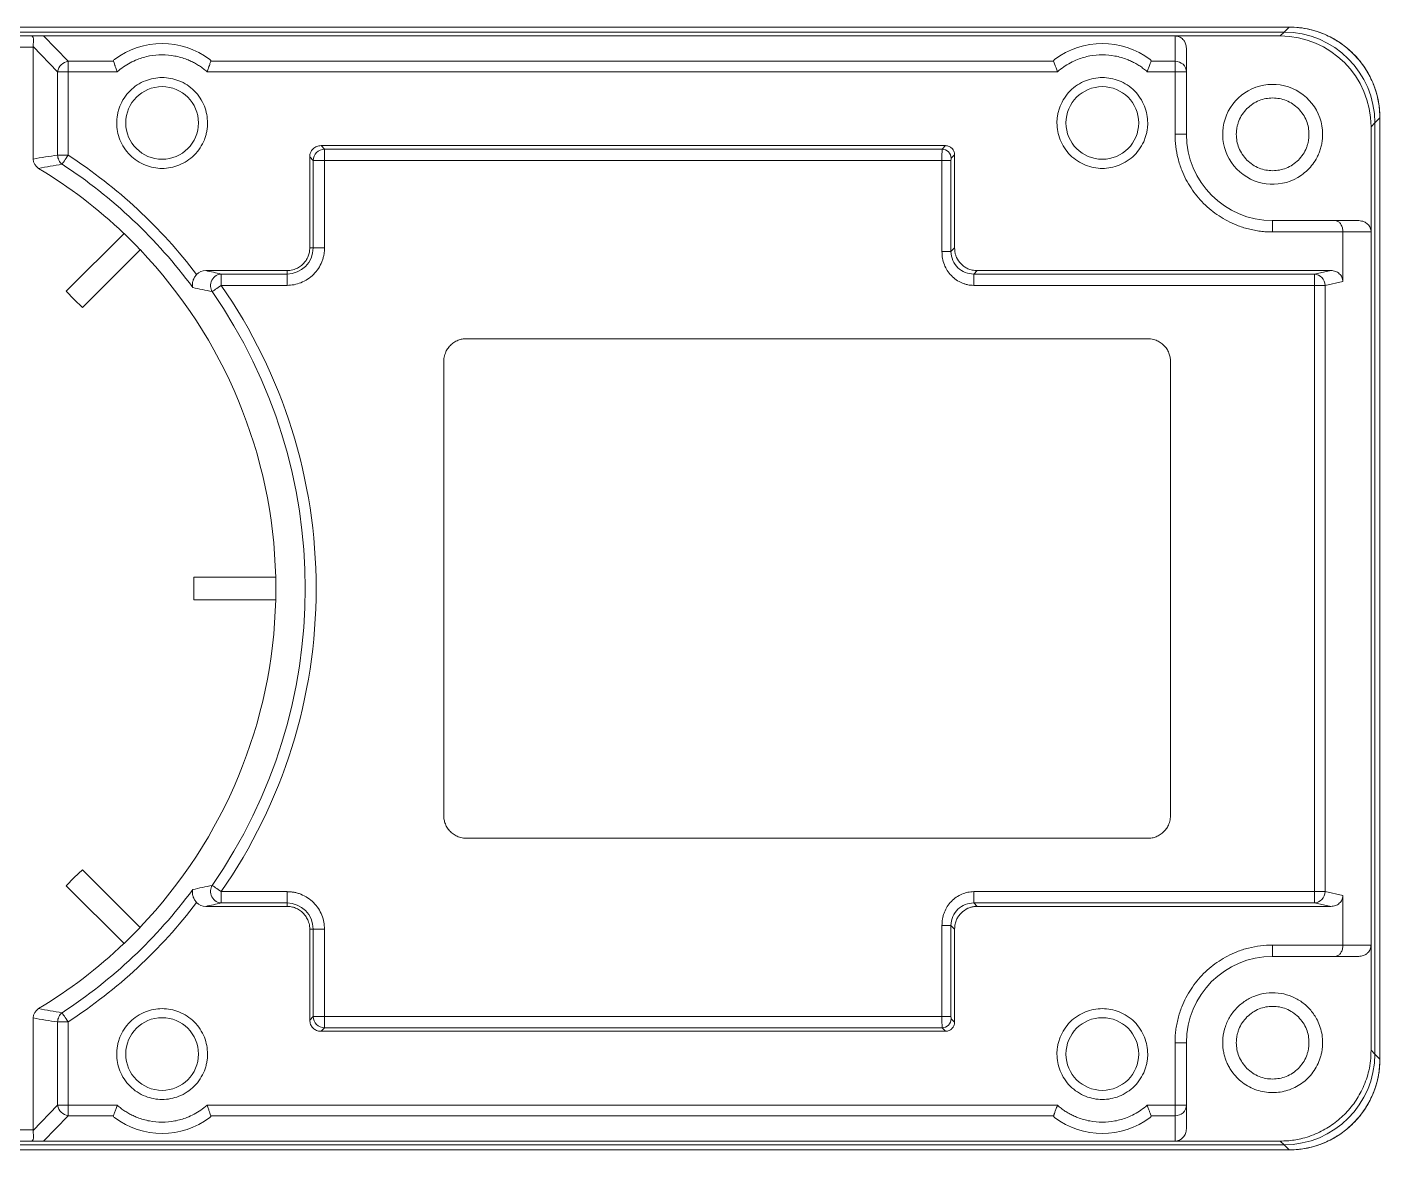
# Model space of a CAD drawing. Header units: millimetres. Extents: x 0 to 297, y 0 to 210.
# Drawn here: x 91.3 to 121.09, y 112.29 to 137.01 of the extents above; entities that cross this region are included whole.
import ezdxf

# ---------------------------------------------------------------- set-up
doc = ezdxf.new("R2010")
doc.units = ezdxf.units.MM

msp = doc.modelspace()

# ---------------------------------------------------------------- linework, layer by layer
at = {"color": 7, "linetype": 'Continuous', "lineweight": 15}
for p, q in [((119.088, 137.014), (79.358, 137.014)), ((118.976, 136.903), (119.088, 137.014)), ((118.977, 136.903), (79.405, 136.903)), ((91.378, 136.822), (79.438, 136.822)), ((92.207, 136.262), (91.668, 136.819)), ((91.668, 136.819), (116.578, 136.819)), ((116.576, 136.262), (116.578, 136.819)), ((116.578, 136.819), (118.893, 136.819)), ((118.893, 136.819), (118.977, 136.903)), ((91.438, 136.572), (86.226, 136.572)), ((91.975, 136.031), (91.438, 136.587)), ((91.438, 134.108), (91.438, 136.572)), ((116.826, 136.031), (116.826, 136.548)), ((92.207, 136.262), (93.204, 136.262)), ((95.348, 136.262), (113.904, 136.262)), ((116.048, 136.262), (116.576, 136.262)), ((116.576, 136.031), (116.576, 136.17)), ((92.207, 136.031), (91.975, 136.031)), ((91.975, 134.196), (91.975, 136.031)), ((92.207, 134.196), (92.207, 136.031)), ((93.288, 136.031), (92.207, 136.031)), ((113.988, 136.031), (95.265, 136.031)), ((116.576, 136.031), (115.965, 136.031)), ((116.576, 134.653), (116.576, 136.031)), ((116.826, 134.653), (116.826, 136.031)), ((120.976, 134.903), (121.088, 135.014)), ((121.088, 114.291), (121.088, 135.014)), ((116.576, 134.653), (116.826, 134.653)), ((120.893, 134.819), (120.976, 134.903)), ((120.893, 132.505), (120.893, 134.819)), ((120.976, 134.903), (120.976, 114.403)), ((97.852, 134.326), (97.775, 134.403)), ((97.775, 134.403), (111.525, 134.403)), ((111.525, 134.403), (111.449, 134.326)), ((91.975, 134.196), (92.207, 134.196)), ((97.526, 134.154), (97.603, 134.077)), ((97.526, 132.153), (97.526, 134.154)), ((97.603, 134.077), (97.603, 132.153)), ((111.449, 134.326), (97.852, 134.326)), ((111.445, 134.077), (97.852, 134.077)), ((97.852, 134.077), (97.852, 132.153)), ((111.644, 134.077), (111.445, 134.077)), ((111.445, 132.071), (111.445, 134.077)), ((111.644, 132.071), (111.644, 134.077)), ((111.648, 134.127), (111.724, 134.203)), ((111.724, 134.203), (111.724, 132.151)), ((120.105, 132.753), (118.726, 132.753)), ((118.726, 132.503), (118.726, 132.753)), ((120.622, 132.753), (120.105, 132.753)), ((92.167, 131.197), (93.437, 132.467)), ((120.272, 132.503), (118.726, 132.503)), ((120.893, 132.505), (120.272, 132.503)), ((120.272, 132.503), (120.272, 131.41)), ((120.893, 132.505), (120.893, 116.801)), ((93.79, 132.113), (92.52, 130.843)), ((97.603, 132.153), (97.526, 132.153)), ((97.852, 132.153), (97.603, 132.153)), ((111.445, 132.071), (111.644, 132.071)), ((111.644, 132.071), (111.724, 132.151)), ((95.235, 131.653), (97.026, 131.653)), ((95.576, 131.576), (95.576, 131.496)), ((97.026, 131.576), (95.576, 131.576)), ((97.026, 131.576), (97.026, 131.653)), ((97.026, 131.327), (97.026, 131.576)), ((112.223, 131.653), (112.146, 131.576)), ((119.649, 131.576), (112.146, 131.576)), ((112.223, 131.653), (120.01, 131.653)), ((120.01, 131.653), (119.649, 131.576)), ((119.649, 131.327), (119.649, 131.496)), ((119.88, 131.327), (120.272, 131.41)), ((92.34, 131.017), (92.167, 131.197)), ((97.026, 131.327), (95.576, 131.327)), ((119.649, 131.327), (112.146, 131.327)), ((119.649, 117.978), (119.649, 131.327)), ((119.88, 117.978), (119.88, 131.327)), ((92.52, 130.843), (92.34, 131.017)), ((100.976, 130.153), (115.976, 130.153)), ((100.476, 119.653), (100.476, 129.653)), ((116.476, 129.653), (116.476, 119.653)), ((94.976, 124.903), (96.777, 124.903)), ((94.976, 124.403), (94.976, 124.903)), ((96.777, 124.403), (94.976, 124.403)), ((115.976, 119.153), (100.976, 119.153)), ((92.167, 118.109), (92.34, 118.289)), ((92.34, 118.289), (92.52, 118.462)), ((92.52, 118.462), (93.79, 117.192)), ((93.437, 116.839), (92.167, 118.109)), ((95.576, 117.978), (97.026, 117.978)), ((95.576, 117.978), (95.576, 117.809)), ((97.026, 117.978), (97.026, 117.729)), ((112.146, 117.978), (112.146, 117.729)), ((112.146, 117.978), (119.649, 117.978)), ((120.272, 117.895), (119.88, 117.978)), ((95.576, 117.729), (97.026, 117.729)), ((97.026, 117.729), (97.026, 117.653)), ((112.146, 117.729), (119.649, 117.729)), ((112.146, 117.729), (112.223, 117.653)), ((119.649, 117.729), (119.649, 117.809)), ((119.649, 117.729), (120.01, 117.653)), ((120.272, 117.895), (120.272, 116.803)), ((97.026, 117.653), (95.235, 117.653)), ((120.01, 117.653), (112.223, 117.653)), ((97.526, 115.152), (97.526, 117.153)), ((97.603, 117.153), (97.526, 117.153)), ((97.852, 117.153), (97.603, 117.153)), ((97.603, 117.153), (97.603, 115.228)), ((97.852, 117.153), (97.852, 115.228)), ((111.445, 115.228), (111.445, 117.235)), ((111.644, 115.228), (111.644, 117.235)), ((111.724, 117.155), (111.644, 117.235)), ((111.724, 117.155), (111.724, 115.102)), ((118.726, 116.803), (120.272, 116.803)), ((118.726, 116.803), (118.726, 116.553)), ((120.272, 116.803), (120.893, 116.801)), ((120.893, 114.486), (120.893, 116.801)), ((118.726, 116.553), (120.105, 116.553)), ((120.105, 116.553), (120.622, 116.553)), ((91.438, 112.733), (91.438, 115.197)), ((92.207, 115.11), (91.975, 115.11)), ((91.975, 113.275), (91.975, 115.11)), ((92.207, 113.275), (92.207, 115.11)), ((97.603, 115.228), (97.526, 115.152)), ((97.775, 114.903), (97.852, 114.979)), ((97.852, 115.228), (111.445, 115.228)), ((97.852, 114.979), (111.449, 114.979)), ((111.445, 115.228), (111.644, 115.228)), ((111.449, 114.979), (111.525, 114.903)), ((111.724, 115.102), (111.648, 115.178)), ((111.525, 114.903), (97.775, 114.903)), ((116.576, 113.275), (116.576, 114.653)), ((116.576, 114.653), (116.826, 114.653)), ((116.826, 113.275), (116.826, 114.653)), ((120.976, 114.403), (120.893, 114.486)), ((120.976, 114.403), (121.088, 114.291)), ((91.438, 112.718), (91.975, 113.275)), ((91.975, 113.275), (92.207, 113.275)), ((92.207, 113.275), (93.288, 113.275)), ((95.265, 113.275), (113.988, 113.275)), ((115.965, 113.275), (116.576, 113.275)), ((116.826, 112.757), (116.826, 113.275)), ((92.207, 113.044), (91.668, 112.486)), ((93.204, 113.044), (92.207, 113.044)), ((113.904, 113.044), (95.348, 113.044)), ((116.576, 113.044), (116.048, 113.044)), ((116.576, 113.044), (116.576, 113.136)), ((116.578, 112.486), (116.576, 113.044)), ((86.226, 112.733), (91.438, 112.733)), ((79.405, 112.403), (118.977, 112.403)), ((79.438, 112.483), (91.378, 112.483)), ((116.578, 112.486), (91.668, 112.486)), ((118.893, 112.486), (116.578, 112.486)), ((118.977, 112.403), (118.893, 112.486)), ((119.088, 112.291), (118.976, 112.403)), ((79.358, 112.291), (119.088, 112.291))]:
    msp.add_line(p, q, dxfattribs=at)
at = {"color": 7, "linetype": 'Continuous', "lineweight": 15, "flags": 128}
for points in [[(92.207, 134.196), (92.185, 134.162), (92.163, 134.129), (92.143, 134.097), (92.124, 134.068), (92.107, 134.043), (92.093, 134.022), (92.083, 134.005), (92.075, 133.994)], [(95.576, 131.327), (95.542, 131.304), (95.51, 131.282), (95.479, 131.26), (95.451, 131.241), (95.426, 131.223), (95.405, 131.209), (95.389, 131.197), (95.377, 131.19)], [(95.377, 118.116), (95.389, 118.108), (95.405, 118.097), (95.426, 118.082), (95.451, 118.065), (95.479, 118.045), (95.51, 118.024), (95.542, 118.001), (95.576, 117.978)], [(92.075, 115.312), (92.083, 115.3), (92.093, 115.284), (92.107, 115.262), (92.124, 115.237), (92.143, 115.208), (92.163, 115.177), (92.185, 115.144), (92.207, 115.11)]]:
    msp.add_lwpolyline(points, dxfattribs=at)
at = {"color": 7, "linetype": 'Continuous', "lineweight": 15}
for centre in [(94.276, 134.903), (114.976, 134.903), (94.276, 114.403), (114.976, 114.403)]:
    msp.add_circle(centre, 0.8, dxfattribs=at)
for centre, radius, start, end in [((94.276, 134.903), 1.75, 53.0633, 126.9367), ((114.976, 134.903), 1.75, 53.0633, 126.9367), ((92.244, 135.989), 0.272, 134.4036, 171.205), ((92.248, 135.991), 0.274, 98.6712, 135.2665), ((118.726, 134.653), 1.1, 0, 305.2239), ((118.726, 134.653), 1.9, 180, 270), ((92.23, 134.194), 0.253, 206.1453, 232.3177), ((111.447, 134.125), 0.201, 0.5085, 89.4916), ((85.976, 124.653), 10.803, 46.326, 58.9009), ((85.976, 124.653), 11.156, 36.4479, 56.8594), ((85.976, 124.653), 10.803, 1.326, 43.674), ((97.026, 132.153), 0.576, 270, 0), ((85.976, 124.653), 11.45, 325.1881, 34.8119), ((85.976, 124.653), 10.803, 316.326, 358.674), ((85.976, 124.653), 11.156, 303.1406, 323.5521), ((97.026, 117.153), 0.576, 0, 90), ((85.976, 124.653), 10.803, 301.0991, 313.674), ((118.726, 114.653), 1.9, 90, 180), ((92.23, 115.112), 0.253, 127.6823, 153.8547), ((92.243, 115.104), 0.268, 153.7207, 178.8603), ((111.447, 115.18), 0.201, 270.5084, 359.4915), ((92.244, 113.316), 0.272, 188.795, 225.5964), ((92.248, 113.315), 0.274, 224.7335, 261.3288), ((94.276, 114.403), 1.75, 233.0633, 306.9367), ((114.976, 114.403), 1.75, 233.0633, 306.9367)]:
    msp.add_arc(centre, radius, start, end, dxfattribs=at)
for centre, major_axis, ratio, start_param, end_param in [((119.088, 135.014), (1.414, 1.414), 0.999924, 5.497825, 7.068545), ((91.437, 136.828), (0.354, -0.006), 0.020132, 4.54727, 5.425823), ((118.892, 134.819), (1.414, 1.414), 0.999805, 5.497885, 7.068486), ((118.976, 134.903), (1.414, 1.414), 0.999805, 5.497885, 7.068486), ((91.338, 136.572), (0, 0.25), 0.4, 4.712389, 4.770945), ((118.976, 114.403), (-1.414, 1.414), 0.999805, 2.356292, 3.926893), ((119.088, 114.291), (1.414, -1.414), 0.999924, 5.497825, 7.068545), ((91.338, 112.733), (0, 0.25), 0.4, 4.653833, 4.712389), ((91.437, 112.477), (0.354, 0.006), 0.020132, 0.85733, 1.735915)]:
    msp.add_ellipse(centre, major_axis=major_axis, ratio=ratio, start_param=start_param, end_param=end_param, dxfattribs=at)
for points, knots in [([(91.378, 136.822), (91.396, 136.822), (91.413, 136.817), (91.438, 136.797), (91.445, 136.78), (91.449, 136.715), (91.436, 136.652), (91.438, 136.587)], [0, 0, 0, 0, 0.25, 0.25, 0.5, 0.5, 1, 1, 1, 1]), ([(116.826, 136.548), (116.825, 136.566), (116.824, 136.6), (116.81, 136.647), (116.793, 136.686), (116.773, 136.717), (116.737, 136.76), (116.674, 136.807), (116.609, 136.815), (116.578, 136.819)], [0, 0, 0, 0, 0.13235, 0.250904, 0.355683, 0.446718, 0.524063, 0.771622, 1, 1, 1, 1]), ([(121.086, 135.013), (121.085, 135.065), (121.083, 135.167), (121.066, 135.317), (121.036, 135.479), (120.986, 135.653), (120.892, 135.888), (120.74, 136.157), (120.508, 136.435), (120.23, 136.666), (119.962, 136.818), (119.727, 136.913), (119.529, 136.969), (119.315, 137.006), (119.164, 137.01), (119.087, 137.013)], [0, 0, 0, 0, 0.049444, 0.09758, 0.144682, 0.206455, 0.270169, 0.385967, 0.500021, 0.61391, 0.729873, 0.793429, 0.85536, 0.926277, 1, 1, 1, 1]), ([(92.207, 136.031), (92.207, 136.045), (92.207, 136.071), (92.207, 136.108), (92.207, 136.141), (92.207, 136.182), (92.206, 136.228), (92.207, 136.251), (92.207, 136.262)], [0, 0, 0, 0, 0.140758, 0.270319, 0.389651, 0.500664, 0.750416, 1, 1, 1, 1]), ([(93.225, 136.301), (93.217, 136.295), (93.203, 136.282), (93.204, 136.268), (93.204, 136.262)], [0, 0, 0, 0, 0.524526, 1, 1, 1, 1]), ([(93.288, 136.031), (93.282, 136.046), (93.272, 136.073), (93.258, 136.112), (93.246, 136.144), (93.232, 136.184), (93.216, 136.229), (93.208, 136.251), (93.204, 136.262)], [0, 0, 0, 0, 0.152562, 0.289539, 0.410953, 0.516845, 0.767946, 1, 1, 1, 1]), ([(95.265, 136.031), (95.238, 136.053), (95.185, 136.098), (95.1, 136.158), (95.011, 136.212), (94.918, 136.26), (94.769, 136.324), (94.555, 136.386), (94.277, 136.411), (93.998, 136.386), (93.762, 136.318), (93.572, 136.231), (93.422, 136.141), (93.333, 136.068), (93.288, 136.031)], [0, 0, 0, 0, 0.048558, 0.096783, 0.14491, 0.193176, 0.241815, 0.370804, 0.500041, 0.62903, 0.758267, 0.838972, 0.919183, 1, 1, 1, 1]), ([(95.348, 136.262), (95.346, 136.255), (95.341, 136.241), (95.33, 136.211), (95.315, 136.168), (95.293, 136.108), (95.275, 136.059), (95.265, 136.031)], [0, 0, 0, 0, 0.152993, 0.314287, 0.484311, 0.711211, 1, 1, 1, 1]), ([(95.348, 136.262), (95.349, 136.266), (95.35, 136.275), (95.343, 136.288), (95.333, 136.297), (95.328, 136.301)], [0, 0, 0, 0, 0.313099, 0.643642, 1, 1, 1, 1]), ([(113.925, 136.301), (113.917, 136.295), (113.903, 136.282), (113.904, 136.268), (113.904, 136.262)], [0, 0, 0, 0, 0.524526, 1, 1, 1, 1]), ([(113.988, 136.031), (113.982, 136.046), (113.972, 136.073), (113.958, 136.112), (113.946, 136.144), (113.932, 136.184), (113.916, 136.229), (113.908, 136.251), (113.904, 136.262)], [0, 0, 0, 0, 0.152562, 0.289539, 0.410953, 0.516845, 0.767946, 1, 1, 1, 1]), ([(115.965, 136.031), (115.938, 136.053), (115.885, 136.098), (115.8, 136.158), (115.711, 136.212), (115.618, 136.26), (115.469, 136.324), (115.255, 136.386), (114.977, 136.411), (114.698, 136.386), (114.462, 136.318), (114.272, 136.231), (114.122, 136.141), (114.033, 136.068), (113.988, 136.031)], [0, 0, 0, 0, 0.048558, 0.096783, 0.14491, 0.193176, 0.241815, 0.370804, 0.500041, 0.62903, 0.758267, 0.838972, 0.919183, 1, 1, 1, 1]), ([(116.048, 136.262), (116.046, 136.255), (116.041, 136.241), (116.03, 136.211), (116.015, 136.168), (115.993, 136.108), (115.975, 136.059), (115.965, 136.031)], [0, 0, 0, 0, 0.152955, 0.314153, 0.484022, 0.710988, 1, 1, 1, 1]), ([(116.048, 136.262), (116.049, 136.266), (116.05, 136.275), (116.043, 136.288), (116.033, 136.297), (116.028, 136.301)], [0, 0, 0, 0, 0.313099, 0.643642, 1, 1, 1, 1]), ([(116.576, 136.262), (116.642, 136.262), (116.707, 136.237), (116.799, 136.151), (116.826, 136.091), (116.826, 136.031)], [0, 0, 0, 0, 0.5, 0.5, 1, 1, 1, 1]), ([(93.276, 134.903), (93.277, 134.934), (93.279, 134.997), (93.293, 135.09), (93.314, 135.182), (93.357, 135.306), (93.434, 135.456), (93.564, 135.614), (93.723, 135.745), (93.956, 135.865), (94.276, 135.927), (94.596, 135.865), (94.829, 135.745), (94.988, 135.615), (95.118, 135.456), (95.209, 135.278), (95.266, 135.091), (95.273, 134.966), (95.276, 134.903)], [0, 0, 0, 0, 0.030166, 0.060083, 0.090022, 0.12025, 0.185225, 0.25037, 0.315344, 0.38049, 0.500065, 0.619641, 0.684615, 0.749761, 0.814735, 0.87988, 0.939898, 1, 1, 1, 1]), ([(113.976, 134.903), (113.977, 134.934), (113.979, 134.997), (113.993, 135.09), (114.014, 135.182), (114.057, 135.306), (114.134, 135.456), (114.264, 135.614), (114.423, 135.745), (114.656, 135.865), (114.976, 135.927), (115.296, 135.865), (115.529, 135.745), (115.688, 135.615), (115.818, 135.456), (115.909, 135.278), (115.966, 135.091), (115.973, 134.966), (115.976, 134.903)], [0, 0, 0, 0, 0.030166, 0.060083, 0.090022, 0.12025, 0.185225, 0.25037, 0.315344, 0.38049, 0.500065, 0.619641, 0.684615, 0.749761, 0.814735, 0.87988, 0.939898, 1, 1, 1, 1]), ([(116.826, 136.031), (116.826, 136.031), (116.799, 136.031), (116.707, 136.031), (116.642, 136.031), (116.576, 136.031)], [0, 0, 0, 0, 0.5, 0.5, 1, 1, 1, 1]), ([(117.926, 134.653), (117.927, 134.678), (117.928, 134.728), (117.939, 134.803), (117.957, 134.876), (117.991, 134.975), (118.053, 135.095), (118.157, 135.222), (118.284, 135.326), (118.47, 135.423), (118.726, 135.472), (119.036, 135.413), (119.262, 135.264), (119.4, 135.095), (119.473, 134.953), (119.518, 134.804), (119.524, 134.703), (119.526, 134.653)], [0, 0, 0, 0, 0.030179, 0.060114, 0.090076, 0.120333, 0.185331, 0.250543, 0.315541, 0.380753, 0.500411, 0.62007, 0.749587, 0.814585, 0.879797, 0.939846, 1, 1, 1, 1]), ([(95.276, 134.903), (95.275, 134.871), (95.274, 134.808), (95.26, 134.715), (95.238, 134.624), (95.196, 134.5), (95.118, 134.35), (94.988, 134.191), (94.829, 134.061), (94.596, 133.94), (94.276, 133.878), (93.957, 133.94), (93.723, 134.061), (93.565, 134.191), (93.434, 134.35), (93.343, 134.527), (93.286, 134.714), (93.28, 134.84), (93.276, 134.903)], [0, 0, 0, 0, 0.030166, 0.060083, 0.090022, 0.12025, 0.185225, 0.25037, 0.315344, 0.38049, 0.500065, 0.619641, 0.684615, 0.749761, 0.814735, 0.87988, 0.939898, 1, 1, 1, 1]), ([(115.976, 134.903), (115.975, 134.871), (115.974, 134.808), (115.96, 134.715), (115.938, 134.624), (115.896, 134.5), (115.818, 134.35), (115.688, 134.191), (115.529, 134.061), (115.296, 133.94), (114.976, 133.878), (114.657, 133.94), (114.423, 134.061), (114.265, 134.191), (114.134, 134.35), (114.043, 134.527), (113.986, 134.714), (113.98, 134.84), (113.976, 134.903)], [0, 0, 0, 0, 0.0301662, 0.0600835, 0.0900217, 0.1202503, 0.1852247, 0.25037, 0.3153444, 0.3804898, 0.5000653, 0.6196409, 0.6846152, 0.7497605, 0.814735, 0.8798803, 0.9398985, 1, 1, 1, 1]), ([(118.726, 132.503), (118.681, 132.504), (118.591, 132.505), (118.456, 132.518), (118.323, 132.539), (118.192, 132.568), (118.062, 132.606), (117.84, 132.687), (117.537, 132.842), (117.196, 133.122), (116.916, 133.463), (116.739, 133.806), (116.638, 134.116), (116.586, 134.382), (116.58, 134.562), (116.576, 134.653)], [0, 0, 0, 0, 0.040278, 0.080245, 0.120061, 0.159886, 0.199879, 0.2402, 0.370049, 0.500058, 0.629907, 0.759916, 0.840123, 0.919724, 1, 1, 1, 1]), ([(119.526, 134.653), (119.526, 134.628), (119.524, 134.577), (119.513, 134.503), (119.496, 134.429), (119.462, 134.33), (119.4, 134.21), (119.296, 134.083), (119.169, 133.979), (118.982, 133.883), (118.726, 133.833), (118.417, 133.892), (118.191, 134.041), (118.053, 134.21), (117.98, 134.352), (117.934, 134.502), (117.929, 134.602), (117.926, 134.653)], [0, 0, 0, 0, 0.030179, 0.060114, 0.090076, 0.120333, 0.185331, 0.250543, 0.315541, 0.380753, 0.500411, 0.62007, 0.749587, 0.814585, 0.879797, 0.939846, 1, 1, 1, 1]), ([(119.826, 134.653), (119.825, 134.617), (119.824, 134.547), (119.808, 134.443), (119.784, 134.341), (119.749, 134.242), (119.695, 134.125), (119.614, 133.995), (119.5, 133.862), (119.407, 133.79), (119.361, 133.754)], [0, 0, 0, 0, 0.100882, 0.20041, 0.29951, 0.39912, 0.500161, 0.667386, 0.832553, 1, 1, 1, 1]), ([(97.526, 134.154), (97.527, 134.172), (97.529, 134.208), (97.544, 134.255), (97.568, 134.296), (97.609, 134.343), (97.677, 134.393), (97.742, 134.399), (97.775, 134.403)], [0, 0, 0, 0, 0.140476, 0.272209, 0.380843, 0.501543, 0.750033, 1, 1, 1, 1]), ([(111.525, 134.403), (111.538, 134.402), (111.565, 134.401), (111.602, 134.389), (111.637, 134.371), (111.676, 134.337), (111.717, 134.282), (111.722, 134.23), (111.724, 134.203)], [0, 0, 0, 0, 0.127661, 0.250359, 0.373165, 0.501136, 0.749829, 1, 1, 1, 1]), ([(91.438, 134.108), (91.527, 134.124), (91.706, 134.155), (91.885, 134.182), (91.975, 134.196)], [0, 0, 0, 0, 0.498939, 1, 1, 1, 1]), ([(97.603, 134.077), (97.603, 134.142), (97.63, 134.207), (97.722, 134.299), (97.787, 134.326), (97.852, 134.326)], [0, 0, 0, 0, 0.5, 0.5, 1, 1, 1, 1]), ([(97.852, 134.077), (97.79, 134.077), (97.728, 134.077), (97.637, 134.077), (97.608, 134.077), (97.603, 134.077)], [0, 0, 0, 0, 0.5, 0.5, 1, 1, 1, 1]), ([(97.852, 134.326), (97.852, 134.321), (97.852, 134.292), (97.852, 134.201), (97.852, 134.139), (97.852, 134.077)], [0, 0, 0, 0, 0.5, 0.5, 1, 1, 1, 1]), ([(111.445, 134.077), (111.445, 134.094), (111.445, 134.128), (111.445, 134.179), (111.446, 134.231), (111.447, 134.277), (111.448, 134.314), (111.448, 134.322), (111.449, 134.326)], [0, 0, 0, 0, 0.1311159, 0.2764733, 0.4360579, 0.6098532, 0.7978406, 1, 1, 1, 1]), ([(91.556, 133.903), (91.642, 133.919), (91.815, 133.951), (91.988, 133.98), (92.075, 133.994)], [0, 0, 0, 0, 0.495469, 1, 1, 1, 1]), ([(120.272, 132.503), (120.271, 132.518), (120.27, 132.548), (120.261, 132.593), (120.247, 132.636), (120.222, 132.685), (120.174, 132.739), (120.13, 132.747), (120.105, 132.753)], [0, 0, 0, 0, 0.104231, 0.212664, 0.32667, 0.447434, 0.674395, 1, 1, 1, 1]), ([(120.893, 132.505), (120.892, 132.52), (120.89, 132.551), (120.875, 132.596), (120.85, 132.64), (120.809, 132.688), (120.734, 132.739), (120.663, 132.748), (120.622, 132.753)], [0, 0, 0, 0, 0.112682, 0.229587, 0.35135, 0.478532, 0.696809, 1, 1, 1, 1]), ([(93.437, 132.467), (93.476, 132.427), (93.554, 132.349), (93.672, 132.231), (93.751, 132.152), (93.79, 132.113)], [0, 0, 0, 0, 0.333517, 0.666483, 1, 1, 1, 1]), ([(97.852, 132.153), (97.851, 132.127), (97.85, 132.075), (97.838, 131.998), (97.82, 131.922), (97.785, 131.82), (97.721, 131.696), (97.614, 131.565), (97.483, 131.458), (97.336, 131.383), (97.182, 131.336), (97.078, 131.33), (97.026, 131.327)], [0, 0, 0, 0, 0.060245, 0.120003, 0.179811, 0.240207, 0.369961, 0.50013, 0.629884, 0.760052, 0.879925, 1, 1, 1, 1]), ([(97.026, 131.653), (97.047, 131.653), (97.089, 131.655), (97.151, 131.667), (97.223, 131.691), (97.303, 131.732), (97.382, 131.797), (97.447, 131.876), (97.493, 131.965), (97.521, 132.058), (97.525, 132.121), (97.526, 132.153)], [0, 0, 0, 0, 0.080115, 0.159741, 0.240152, 0.369781, 0.500092, 0.629721, 0.760033, 0.87985, 1, 1, 1, 1]), ([(112.146, 131.327), (112.124, 131.328), (112.079, 131.329), (112.013, 131.34), (111.948, 131.357), (111.861, 131.389), (111.758, 131.446), (111.649, 131.539), (111.559, 131.651), (111.494, 131.781), (111.452, 131.922), (111.447, 132.021), (111.445, 132.071)], [0, 0, 0, 0, 0.058904, 0.117778, 0.177243, 0.237903, 0.361768, 0.486687, 0.612925, 0.740288, 0.868318, 1, 1, 1, 1]), ([(112.146, 131.576), (112.019, 131.576), (111.891, 131.624), (111.702, 131.804), (111.644, 131.936), (111.644, 132.071)], [0, 0, 0, 0, 0.5, 0.5, 1, 1, 1, 1]), ([(111.724, 132.151), (111.725, 132.126), (111.727, 132.078), (111.741, 132.008), (111.777, 131.908), (111.847, 131.816), (111.937, 131.737), (112.018, 131.689), (112.114, 131.658), (112.185, 131.654), (112.223, 131.653)], [0, 0, 0, 0, 0.094768, 0.184763, 0.271812, 0.499655, 0.617564, 0.728405, 0.858339, 1, 1, 1, 1]), ([(95.036, 131.568), (95.028, 131.558), (95.011, 131.539), (94.989, 131.506), (94.97, 131.47), (94.956, 131.433), (94.946, 131.394), (94.94, 131.352), (94.942, 131.312), (94.948, 131.289), (94.95, 131.28)], [0, 0, 0, 0, 0.097645, 0.204776, 0.321107, 0.445944, 0.556187, 0.708972, 0.881115, 1, 1, 1, 1]), ([(95.377, 131.19), (95.36, 131.22), (95.346, 131.259), (95.34, 131.348), (95.349, 131.397), (95.394, 131.484), (95.428, 131.52), (95.502, 131.566), (95.542, 131.575), (95.576, 131.576)], [0, 0, 0, 0, 0.25, 0.25, 0.5, 0.5, 0.75, 0.75, 1, 1, 1, 1]), ([(112.146, 131.327), (112.146, 131.384), (112.146, 131.449), (112.146, 131.544), (112.146, 131.572), (112.146, 131.576)], [0, 0, 0, 0, 0.5, 0.5, 1, 1, 1, 1]), ([(119.649, 131.576), (119.708, 131.574), (119.767, 131.547), (119.852, 131.455), (119.878, 131.391), (119.88, 131.327)], [0, 0, 0, 0, 0.5, 0.5, 1, 1, 1, 1]), ([(120.01, 131.653), (120.027, 131.652), (120.061, 131.65), (120.109, 131.637), (120.154, 131.615), (120.207, 131.576), (120.261, 131.509), (120.268, 131.443), (120.272, 131.41)], [0, 0, 0, 0, 0.129972, 0.254733, 0.378605, 0.506001, 0.753005, 1, 1, 1, 1]), ([(94.95, 131.28), (95.021, 131.265), (95.165, 131.235), (95.306, 131.205), (95.377, 131.19)], [0, 0, 0, 0, 0.49511, 1, 1, 1, 1]), ([(95.576, 117.978), (96.938, 119.937), (97.668, 122.266), (97.668, 127.039), (96.938, 129.368), (95.576, 131.327)], [0, 0, 0, 0, 0.5, 0.5, 1, 1, 1, 1]), ([(119.88, 131.327), (119.861, 131.327), (119.829, 131.327), (119.747, 131.327), (119.698, 131.327), (119.649, 131.327)], [0, 0, 0, 0, 0.5, 0.5, 1, 1, 1, 1]), ([(100.476, 129.653), (100.477, 129.674), (100.479, 129.715), (100.491, 129.777), (100.514, 129.849), (100.555, 129.929), (100.62, 130.008), (100.699, 130.074), (100.788, 130.119), (100.882, 130.148), (100.945, 130.151), (100.976, 130.153)], [0, 0, 0, 0, 0.0795968, 0.1592228, 0.2401291, 0.3686016, 0.5000689, 0.6285428, 0.7600114, 0.8792821, 1, 1, 1, 1]), ([(115.976, 130.153), (115.997, 130.152), (116.039, 130.15), (116.101, 130.138), (116.173, 130.115), (116.253, 130.074), (116.332, 130.009), (116.397, 129.93), (116.443, 129.841), (116.471, 129.747), (116.475, 129.684), (116.476, 129.653)], [0, 0, 0, 0, 0.079597, 0.159223, 0.240129, 0.368602, 0.500069, 0.628543, 0.760011, 0.879282, 1, 1, 1, 1]), ([(96.777, 124.903), (96.777, 124.847), (96.777, 124.736), (96.777, 124.569), (96.777, 124.458), (96.777, 124.403)], [0, 0, 0, 0, 0.333517, 0.666483, 1, 1, 1, 1]), ([(100.976, 119.153), (100.955, 119.153), (100.914, 119.155), (100.852, 119.167), (100.78, 119.19), (100.7, 119.232), (100.621, 119.296), (100.555, 119.376), (100.51, 119.465), (100.481, 119.558), (100.478, 119.621), (100.476, 119.653)], [0, 0, 0, 0, 0.079597, 0.159223, 0.240129, 0.368602, 0.500069, 0.628543, 0.760011, 0.879282, 1, 1, 1, 1]), ([(116.476, 119.653), (116.476, 119.632), (116.474, 119.59), (116.462, 119.528), (116.439, 119.456), (116.397, 119.377), (116.333, 119.297), (116.253, 119.232), (116.164, 119.186), (116.071, 119.158), (116.008, 119.154), (115.976, 119.153)], [0, 0, 0, 0, 0.0795968, 0.1592228, 0.2401291, 0.3686016, 0.5000689, 0.6285428, 0.7600114, 0.8792821, 1, 1, 1, 1]), ([(95.036, 117.738), (95.028, 117.747), (95.011, 117.767), (94.989, 117.801), (94.97, 117.837), (94.951, 117.885), (94.937, 117.954), (94.945, 117.999), (94.95, 118.025)], [0, 0, 0, 0, 0.101667, 0.209474, 0.324254, 0.446684, 0.675649, 1, 1, 1, 1]), ([(95.377, 118.116), (95.306, 118.101), (95.165, 118.07), (95.021, 118.04), (94.95, 118.025)], [0, 0, 0, 0, 0.504889, 1, 1, 1, 1]), ([(95.576, 117.729), (95.542, 117.73), (95.502, 117.74), (95.428, 117.785), (95.394, 117.821), (95.349, 117.908), (95.34, 117.958), (95.346, 118.047), (95.36, 118.086), (95.377, 118.116)], [0, 0, 0, 0, 0.25, 0.25, 0.5, 0.5, 0.75, 0.75, 1, 1, 1, 1]), ([(97.026, 117.978), (97.052, 117.977), (97.104, 117.976), (97.181, 117.965), (97.257, 117.947), (97.359, 117.911), (97.483, 117.848), (97.614, 117.74), (97.721, 117.609), (97.796, 117.463), (97.843, 117.308), (97.849, 117.205), (97.852, 117.153)], [0, 0, 0, 0, 0.060245, 0.120003, 0.179811, 0.240207, 0.369961, 0.50013, 0.629884, 0.760052, 0.879925, 1, 1, 1, 1]), ([(111.445, 117.235), (111.446, 117.26), (111.447, 117.31), (111.457, 117.383), (111.474, 117.455), (111.505, 117.546), (111.559, 117.654), (111.649, 117.767), (111.758, 117.859), (111.881, 117.926), (112.012, 117.97), (112.102, 117.975), (112.146, 117.978)], [0, 0, 0, 0, 0.066513, 0.13167, 0.196037, 0.260198, 0.387025, 0.513675, 0.638113, 0.76243, 0.882164, 1, 1, 1, 1]), ([(119.649, 117.978), (119.698, 117.978), (119.747, 117.978), (119.829, 117.978), (119.861, 117.978), (119.88, 117.978)], [0, 0, 0, 0, 0.5, 0.5, 1, 1, 1, 1]), ([(119.88, 117.978), (119.878, 117.914), (119.852, 117.851), (119.767, 117.759), (119.708, 117.731), (119.649, 117.729)], [0, 0, 0, 0, 0.5, 0.5, 1, 1, 1, 1]), ([(111.644, 117.235), (111.644, 117.37), (111.702, 117.501), (111.891, 117.681), (112.019, 117.729), (112.146, 117.729)], [0, 0, 0, 0, 0.5, 0.5, 1, 1, 1, 1]), ([(120.272, 117.895), (120.271, 117.877), (120.269, 117.841), (120.252, 117.794), (120.226, 117.754), (120.183, 117.708), (120.111, 117.662), (120.044, 117.656), (120.01, 117.653)], [0, 0, 0, 0, 0.139345, 0.269321, 0.376428, 0.496771, 0.745596, 1, 1, 1, 1]), ([(97.526, 117.153), (97.526, 117.174), (97.524, 117.215), (97.512, 117.277), (97.488, 117.349), (97.447, 117.429), (97.382, 117.509), (97.303, 117.574), (97.214, 117.619), (97.121, 117.648), (97.058, 117.651), (97.026, 117.653)], [0, 0, 0, 0, 0.080115, 0.159741, 0.240152, 0.369781, 0.500092, 0.629721, 0.760033, 0.87985, 1, 1, 1, 1]), ([(112.223, 117.653), (112.198, 117.652), (112.149, 117.65), (112.08, 117.636), (111.98, 117.601), (111.887, 117.53), (111.809, 117.44), (111.761, 117.359), (111.73, 117.263), (111.726, 117.192), (111.724, 117.155)], [0, 0, 0, 0, 0.094768, 0.184763, 0.271812, 0.499655, 0.617564, 0.728405, 0.858339, 1, 1, 1, 1]), ([(93.79, 117.192), (93.751, 117.153), (93.672, 117.075), (93.554, 116.957), (93.476, 116.878), (93.437, 116.839)], [0, 0, 0, 0, 0.333517, 0.666483, 1, 1, 1, 1]), ([(111.445, 117.235), (111.49, 117.235), (111.542, 117.235), (111.618, 117.235), (111.64, 117.235), (111.644, 117.235)], [0, 0, 0, 0, 0.5, 0.5, 1, 1, 1, 1]), ([(116.576, 114.653), (116.577, 114.698), (116.579, 114.788), (116.592, 114.923), (116.613, 115.056), (116.642, 115.187), (116.68, 115.317), (116.76, 115.539), (116.916, 115.842), (117.196, 116.183), (117.537, 116.463), (117.88, 116.64), (118.19, 116.741), (118.456, 116.793), (118.636, 116.8), (118.726, 116.803)], [0, 0, 0, 0, 0.040278, 0.080245, 0.120061, 0.159886, 0.199879, 0.2402, 0.370049, 0.500058, 0.629907, 0.759916, 0.840123, 0.919724, 1, 1, 1, 1]), ([(120.272, 116.803), (120.271, 116.788), (120.27, 116.757), (120.261, 116.712), (120.247, 116.669), (120.222, 116.62), (120.176, 116.567), (120.131, 116.558), (120.105, 116.553)], [0, 0, 0, 0, 0.1042307, 0.2126636, 0.3266705, 0.4474335, 0.6743952, 1, 1, 1, 1]), ([(120.622, 116.553), (120.64, 116.554), (120.674, 116.555), (120.72, 116.569), (120.759, 116.586), (120.791, 116.606), (120.834, 116.642), (120.88, 116.705), (120.889, 116.77), (120.893, 116.801)], [0, 0, 0, 0, 0.13235, 0.250904, 0.355683, 0.446718, 0.524063, 0.771622, 1, 1, 1, 1]), ([(117.828, 114.018), (117.809, 114.047), (117.771, 114.104), (117.724, 114.195), (117.686, 114.289), (117.657, 114.387), (117.627, 114.541), (117.619, 114.754), (117.676, 115.01), (117.785, 115.242), (117.946, 115.441), (118.15, 115.603), (118.39, 115.711), (118.649, 115.761), (118.909, 115.747), (119.155, 115.677), (119.378, 115.551), (119.572, 115.374), (119.702, 115.177), (119.778, 114.99), (119.819, 114.823), (119.824, 114.71), (119.826, 114.653)], [0, 0, 0, 0, 0.02497, 0.049624, 0.07418, 0.098856, 0.123867, 0.187977, 0.252219, 0.312694, 0.373297, 0.436603, 0.500037, 0.563343, 0.626778, 0.687253, 0.747856, 0.811967, 0.876208, 0.917612, 0.958538, 1, 1, 1, 1]), ([(92.075, 115.312), (91.988, 115.326), (91.815, 115.354), (91.642, 115.386), (91.556, 115.402)], [0, 0, 0, 0, 0.50453, 1, 1, 1, 1]), ([(93.276, 114.403), (93.277, 114.434), (93.279, 114.497), (93.293, 114.59), (93.314, 114.682), (93.357, 114.806), (93.434, 114.956), (93.564, 115.114), (93.723, 115.245), (93.956, 115.365), (94.276, 115.427), (94.596, 115.365), (94.829, 115.245), (94.988, 115.115), (95.118, 114.956), (95.209, 114.778), (95.266, 114.591), (95.273, 114.466), (95.276, 114.403)], [0, 0, 0, 0, 0.030166, 0.060083, 0.090022, 0.12025, 0.185225, 0.25037, 0.315344, 0.38049, 0.500065, 0.619641, 0.684615, 0.749761, 0.814735, 0.87988, 0.939898, 1, 1, 1, 1]), ([(113.976, 114.403), (113.977, 114.434), (113.979, 114.497), (113.993, 114.59), (114.014, 114.682), (114.057, 114.806), (114.134, 114.956), (114.264, 115.114), (114.423, 115.245), (114.656, 115.365), (114.976, 115.427), (115.296, 115.365), (115.529, 115.245), (115.688, 115.115), (115.818, 114.956), (115.909, 114.778), (115.966, 114.591), (115.973, 114.466), (115.976, 114.403)], [0, 0, 0, 0, 0.0301662, 0.0600835, 0.0900217, 0.1202503, 0.1852247, 0.25037, 0.3153444, 0.3804898, 0.5000653, 0.6196409, 0.6846152, 0.7497605, 0.814735, 0.8798803, 0.9398985, 1, 1, 1, 1]), ([(117.926, 114.653), (117.927, 114.678), (117.928, 114.728), (117.939, 114.803), (117.957, 114.876), (117.991, 114.975), (118.053, 115.095), (118.157, 115.222), (118.284, 115.326), (118.47, 115.423), (118.726, 115.472), (119.036, 115.413), (119.262, 115.264), (119.4, 115.095), (119.473, 114.953), (119.518, 114.804), (119.524, 114.703), (119.526, 114.653)], [0, 0, 0, 0, 0.030179, 0.060114, 0.090076, 0.120333, 0.185331, 0.250543, 0.315541, 0.380753, 0.500411, 0.62007, 0.749587, 0.814585, 0.879797, 0.939846, 1, 1, 1, 1]), ([(91.975, 115.11), (91.885, 115.123), (91.706, 115.15), (91.527, 115.182), (91.438, 115.197)], [0, 0, 0, 0, 0.501063, 1, 1, 1, 1]), ([(97.775, 114.903), (97.757, 114.904), (97.722, 114.905), (97.674, 114.921), (97.633, 114.945), (97.586, 114.985), (97.536, 115.053), (97.53, 115.119), (97.526, 115.152)], [0, 0, 0, 0, 0.140476, 0.272209, 0.380843, 0.501543, 0.750033, 1, 1, 1, 1]), ([(97.603, 115.228), (97.608, 115.228), (97.637, 115.228), (97.728, 115.228), (97.79, 115.228), (97.852, 115.228)], [0, 0, 0, 0, 0.5, 0.5, 1, 1, 1, 1]), ([(97.852, 114.979), (97.787, 114.979), (97.722, 115.007), (97.63, 115.099), (97.603, 115.163), (97.603, 115.228)], [0, 0, 0, 0, 0.5, 0.5, 1, 1, 1, 1]), ([(97.852, 115.228), (97.852, 115.166), (97.852, 115.105), (97.852, 115.014), (97.852, 114.984), (97.852, 114.979)], [0, 0, 0, 0, 0.5, 0.5, 1, 1, 1, 1]), ([(111.449, 114.979), (111.449, 114.981), (111.448, 114.986), (111.447, 115.005), (111.447, 115.03), (111.446, 115.059), (111.446, 115.092), (111.445, 115.127), (111.445, 115.161), (111.445, 115.195), (111.445, 115.217), (111.445, 115.228)], [0, 0, 0, 0, 0.135569, 0.265029, 0.388378, 0.505611, 0.616729, 0.721728, 0.820607, 0.913365, 1, 1, 1, 1]), ([(111.724, 115.102), (111.724, 115.089), (111.722, 115.063), (111.711, 115.025), (111.692, 114.991), (111.659, 114.951), (111.604, 114.911), (111.551, 114.905), (111.525, 114.903)], [0, 0, 0, 0, 0.127661, 0.250359, 0.373165, 0.501136, 0.749829, 1, 1, 1, 1]), ([(95.276, 114.403), (95.275, 114.371), (95.274, 114.308), (95.26, 114.215), (95.238, 114.124), (95.196, 114), (95.118, 113.85), (94.988, 113.691), (94.829, 113.561), (94.596, 113.44), (94.276, 113.378), (93.957, 113.44), (93.723, 113.561), (93.565, 113.691), (93.434, 113.85), (93.343, 114.027), (93.286, 114.214), (93.28, 114.34), (93.276, 114.403)], [0, 0, 0, 0, 0.030166, 0.060083, 0.090022, 0.12025, 0.185225, 0.25037, 0.315344, 0.38049, 0.500065, 0.619641, 0.684615, 0.749761, 0.814735, 0.87988, 0.939898, 1, 1, 1, 1]), ([(115.976, 114.403), (115.975, 114.371), (115.974, 114.308), (115.96, 114.215), (115.938, 114.124), (115.896, 114), (115.818, 113.85), (115.688, 113.691), (115.529, 113.561), (115.296, 113.44), (114.976, 113.378), (114.657, 113.44), (114.423, 113.561), (114.265, 113.691), (114.134, 113.85), (114.043, 114.027), (113.986, 114.214), (113.98, 114.34), (113.976, 114.403)], [0, 0, 0, 0, 0.030166, 0.060083, 0.090022, 0.12025, 0.185225, 0.25037, 0.315344, 0.38049, 0.500065, 0.619641, 0.684615, 0.749761, 0.814735, 0.87988, 0.939898, 1, 1, 1, 1]), ([(119.826, 114.653), (119.826, 114.624), (119.824, 114.568), (119.814, 114.484), (119.798, 114.401), (119.767, 114.289), (119.712, 114.153), (119.587, 113.95), (119.377, 113.743), (119.064, 113.588), (118.72, 113.534), (118.429, 113.582), (118.21, 113.676), (118.062, 113.771), (117.931, 113.884), (117.862, 113.974), (117.828, 114.018)], [0, 0, 0, 0, 0.030575, 0.060993, 0.091434, 0.12208, 0.186175, 0.250462, 0.378418, 0.500044, 0.62167, 0.749626, 0.81372, 0.878008, 0.938956, 1, 1, 1, 1]), ([(119.526, 114.653), (119.526, 114.628), (119.524, 114.577), (119.513, 114.503), (119.496, 114.429), (119.462, 114.33), (119.4, 114.21), (119.296, 114.083), (119.169, 113.979), (118.982, 113.883), (118.726, 113.833), (118.417, 113.892), (118.191, 114.041), (118.053, 114.21), (117.98, 114.352), (117.934, 114.502), (117.929, 114.602), (117.926, 114.653)], [0, 0, 0, 0, 0.030179, 0.060114, 0.090076, 0.120333, 0.185331, 0.250543, 0.315541, 0.380753, 0.500411, 0.62007, 0.749587, 0.814585, 0.879797, 0.939846, 1, 1, 1, 1]), ([(118.893, 112.486), (118.944, 112.488), (119.047, 112.49), (119.197, 112.506), (119.359, 112.537), (119.533, 112.587), (119.767, 112.681), (120.037, 112.833), (120.314, 113.064), (120.546, 113.342), (120.698, 113.611), (120.792, 113.846), (120.849, 114.044), (120.886, 114.258), (120.89, 114.409), (120.893, 114.486)], [0, 0, 0, 0, 0.049444, 0.09758, 0.144682, 0.206455, 0.270169, 0.385967, 0.500021, 0.61391, 0.729873, 0.793429, 0.85536, 0.926277, 1, 1, 1, 1]), ([(119.087, 112.293), (119.138, 112.294), (119.24, 112.296), (119.391, 112.313), (119.553, 112.343), (119.727, 112.393), (119.961, 112.487), (120.23, 112.639), (120.508, 112.871), (120.74, 113.149), (120.891, 113.418), (120.986, 113.652), (121.043, 113.85), (121.08, 114.064), (121.084, 114.215), (121.086, 114.293)], [0, 0, 0, 0, 0.049444, 0.09758, 0.144682, 0.206455, 0.270169, 0.385967, 0.500021, 0.61391, 0.729873, 0.793429, 0.85536, 0.926277, 1, 1, 1, 1]), ([(92.207, 113.044), (92.207, 113.051), (92.206, 113.065), (92.206, 113.097), (92.207, 113.139), (92.207, 113.199), (92.207, 113.248), (92.207, 113.275)], [0, 0, 0, 0, 0.170168, 0.330164, 0.500527, 0.730402, 1, 1, 1, 1]), ([(93.288, 113.275), (93.282, 113.259), (93.27, 113.228), (93.254, 113.185), (93.24, 113.145), (93.228, 113.111), (93.218, 113.083), (93.21, 113.06), (93.206, 113.049), (93.204, 113.044)], [0, 0, 0, 0, 0.163297, 0.319838, 0.469528, 0.612324, 0.748249, 0.87741, 1, 1, 1, 1]), ([(93.288, 113.275), (93.315, 113.252), (93.368, 113.207), (93.453, 113.147), (93.542, 113.093), (93.635, 113.045), (93.784, 112.981), (93.997, 112.92), (94.276, 112.894), (94.555, 112.92), (94.791, 112.988), (94.981, 113.075), (95.13, 113.164), (95.22, 113.238), (95.265, 113.275)], [0, 0, 0, 0, 0.048558, 0.096783, 0.14491, 0.193176, 0.241815, 0.370804, 0.500041, 0.62903, 0.758267, 0.838972, 0.919183, 1, 1, 1, 1]), ([(95.265, 113.275), (95.27, 113.26), (95.281, 113.232), (95.295, 113.194), (95.307, 113.161), (95.321, 113.121), (95.337, 113.077), (95.344, 113.054), (95.348, 113.044)], [0, 0, 0, 0, 0.152562, 0.2895386, 0.4109534, 0.516845, 0.7679459, 1, 1, 1, 1]), ([(113.988, 113.275), (113.982, 113.259), (113.97, 113.228), (113.954, 113.185), (113.94, 113.145), (113.928, 113.111), (113.918, 113.083), (113.91, 113.06), (113.906, 113.049), (113.904, 113.044)], [0, 0, 0, 0, 0.163297, 0.319838, 0.469528, 0.612324, 0.748249, 0.87741, 1, 1, 1, 1]), ([(113.988, 113.275), (114.015, 113.252), (114.068, 113.207), (114.153, 113.147), (114.242, 113.093), (114.335, 113.045), (114.484, 112.981), (114.697, 112.92), (114.976, 112.894), (115.255, 112.92), (115.491, 112.988), (115.681, 113.075), (115.83, 113.164), (115.92, 113.238), (115.965, 113.275)], [0, 0, 0, 0, 0.048558, 0.096783, 0.14491, 0.193176, 0.241815, 0.370804, 0.500041, 0.62903, 0.758267, 0.838972, 0.919183, 1, 1, 1, 1]), ([(115.965, 113.275), (115.97, 113.26), (115.981, 113.232), (115.995, 113.194), (116.007, 113.161), (116.021, 113.121), (116.037, 113.077), (116.044, 113.054), (116.048, 113.044)], [0, 0, 0, 0, 0.1527, 0.2897735, 0.4112439, 0.5171501, 0.7680296, 1, 1, 1, 1]), ([(116.576, 113.275), (116.642, 113.275), (116.707, 113.275), (116.799, 113.275), (116.826, 113.275), (116.826, 113.275)], [0, 0, 0, 0, 0.5, 0.5, 1, 1, 1, 1]), ([(116.826, 113.275), (116.826, 113.214), (116.799, 113.154), (116.707, 113.068), (116.642, 113.044), (116.576, 113.044)], [0, 0, 0, 0, 0.5, 0.5, 1, 1, 1, 1]), ([(93.225, 113.004), (93.217, 113.011), (93.202, 113.023), (93.204, 113.037), (93.204, 113.044)], [0, 0, 0, 0, 0.520553, 1, 1, 1, 1]), ([(95.348, 113.044), (95.349, 113.039), (95.35, 113.03), (95.343, 113.017), (95.333, 113.008), (95.328, 113.004)], [0, 0, 0, 0, 0.31757, 0.646296, 1, 1, 1, 1]), ([(113.925, 113.004), (113.917, 113.011), (113.902, 113.023), (113.904, 113.037), (113.904, 113.044)], [0, 0, 0, 0, 0.520553, 1, 1, 1, 1]), ([(116.048, 113.044), (116.049, 113.039), (116.05, 113.03), (116.043, 113.017), (116.033, 113.008), (116.028, 113.004)], [0, 0, 0, 0, 0.31757, 0.646296, 1, 1, 1, 1]), ([(91.378, 112.483), (91.396, 112.483), (91.413, 112.488), (91.438, 112.509), (91.445, 112.526), (91.449, 112.59), (91.436, 112.653), (91.438, 112.718)], [0, 0, 0, 0, 0.25, 0.25, 0.5, 0.5, 1, 1, 1, 1]), ([(116.826, 112.757), (116.825, 112.739), (116.824, 112.703), (116.809, 112.652), (116.785, 112.605), (116.753, 112.564), (116.715, 112.53), (116.673, 112.506), (116.626, 112.489), (116.594, 112.487), (116.578, 112.486)], [0, 0, 0, 0, 0.133906, 0.262493, 0.390538, 0.522875, 0.641882, 0.762982, 0.882691, 1, 1, 1, 1])]:
    msp.add_open_spline(points, degree=3, knots=knots, dxfattribs=at)
for points in [[(116.576, 136.17), (116.576, 136.211), (116.576, 136.243), (116.576, 136.262)], [(91.438, 134.108), (91.438, 134.025), (91.485, 133.946), (91.556, 133.903)], [(92.003, 134.082), (91.985, 134.118), (91.976, 134.158), (91.975, 134.196)], [(95.036, 131.568), (94.249, 132.598), (93.293, 133.487), (92.207, 134.196)], [(111.644, 134.077), (111.644, 134.102), (111.646, 134.125), (111.648, 134.127)], [(95.235, 131.653), (95.16, 131.653), (95.086, 131.623), (95.036, 131.568)], [(95.576, 131.576), (95.463, 131.602), (95.349, 131.627), (95.235, 131.653)], [(95.576, 131.496), (95.576, 131.451), (95.576, 131.389), (95.576, 131.327)], [(119.649, 131.496), (119.649, 131.542), (119.649, 131.571), (119.649, 131.576)], [(119.649, 117.809), (119.649, 117.855), (119.649, 117.916), (119.649, 117.978)], [(92.207, 115.11), (93.293, 115.818), (94.249, 116.707), (95.036, 117.738)], [(95.036, 117.738), (95.086, 117.682), (95.16, 117.653), (95.235, 117.653)], [(95.235, 117.653), (95.349, 117.678), (95.463, 117.704), (95.576, 117.729)], [(95.576, 117.809), (95.576, 117.764), (95.576, 117.734), (95.576, 117.729)], [(91.556, 115.402), (91.485, 115.359), (91.438, 115.281), (91.438, 115.197)], [(111.648, 115.178), (111.646, 115.18), (111.644, 115.203), (111.644, 115.228)], [(116.576, 113.136), (116.576, 113.176), (116.576, 113.225), (116.576, 113.275)]]:
    msp.add_open_spline(points, degree=3, dxfattribs=at)

doc.saveas('drawing.dxf')
